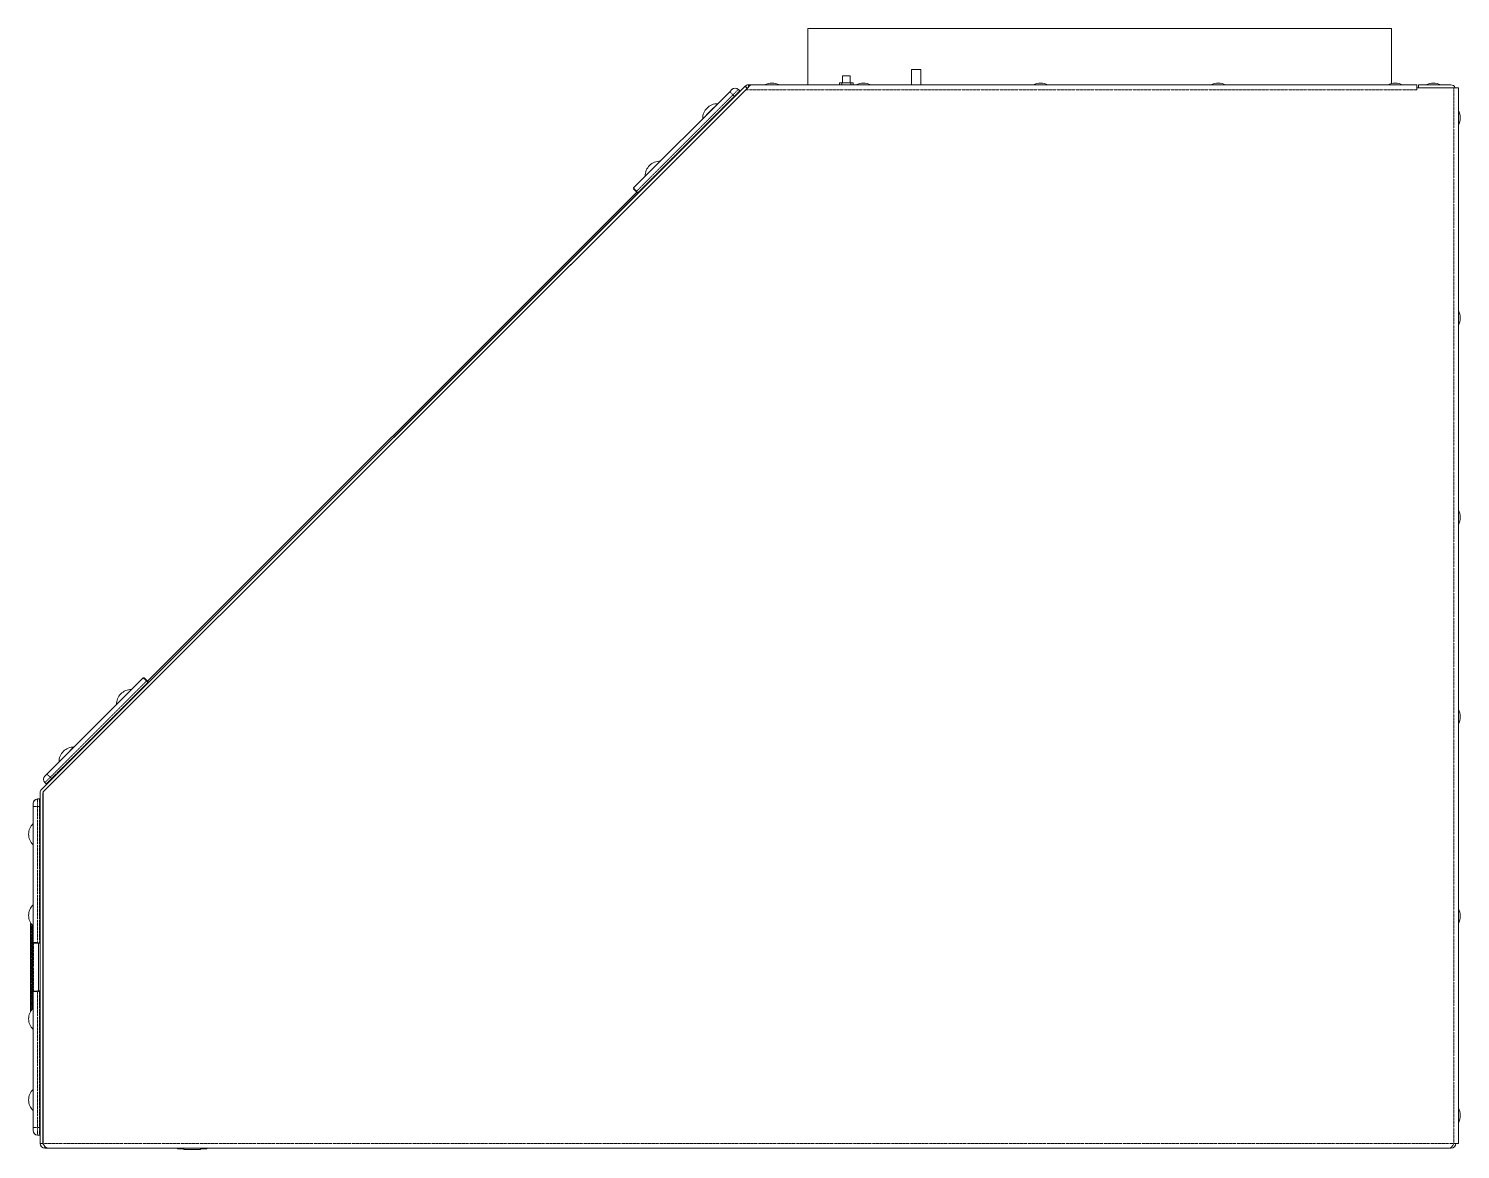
# Model space of a CAD drawing. Header units: millimetres. Extents: x 46989 to 543236, y 252623 to 526638.
# Drawn here: x 259697 to 277140, y 491020 to 504682 of the extents above; entities that cross this region are included whole.
import ezdxf

# ---------------------------------------------------------------- set-up
doc = ezdxf.new("R2010")
doc.units = ezdxf.units.MM
doc.linetypes.add('PHANTOM', pattern=[20, 10, -2, 2, -2, 2, -2])

msp = doc.modelspace()

# ---------------------------------------------------------------- linework, layer by layer
at = {"color": 7, "lineweight": 13, "ltscale": 0.03937}
for p, q in [((276301, 504682), (269191, 504682)), ((269191, 503996), (269191, 504682)), ((276301, 504013), (276301, 504682)), ((259854, 495408), (268425, 503979)), ((259879, 495384), (268449, 503954)), ((268434, 503937), (259879, 495382)), ((268239, 503913), (267067, 502741)), ((268503, 503996), (276611, 503996)), ((277118, 503962), (277118, 491092)), ((268299, 503853), (267125, 502679)), ((261146, 496728), (267106, 502688)), ((261155, 496709), (267125, 502679)), ((261093, 496767), (259921, 495595)), ((261155, 496709), (259981, 495535)), ((259838, 491093), (259838, 495368)), ((259872, 491093), (259872, 495368)), ((259873, 495366), (259873, 491092)), ((259753, 495199), (259753, 493542)), ((259721, 493709), (259721, 492867)), ((259743, 492839), (259743, 493752)), ((259818, 492952), (259818, 493532)), ((259753, 492943), (259753, 491286)), ((277009, 491036), (259925, 491036))]:
    msp.add_line(p, q, dxfattribs=at)
at = {"color": 7, "lineweight": 13, "ltscale": 0.002825}
for p, q in [((269614, 504023), (269614, 504105)), ((269704, 504023), (269704, 504105))]:
    msp.add_line(p, q, dxfattribs=at)
at = {"color": 7, "lineweight": 13, "ltscale": 0.003125}
msp.add_line((269704, 504105), (269614, 504105), dxfattribs=at)
at = {"color": 7, "lineweight": 13, "ltscale": 0.004}
msp.add_line((270451, 504184), (270566, 504184), dxfattribs=at)
at = {"color": 7, "lineweight": 13, "ltscale": 0.006507}
for p, q in [((270451, 503996), (270451, 504184)), ((270566, 503996), (270566, 504184))]:
    msp.add_line(p, q, dxfattribs=at)
at = {"color": 7, "lineweight": 13, "ltscale": 0.001234}
for p, q in [((268264, 503938), (268239, 503913)), ((259921, 495595), (259896, 495570)), ((259753, 495235), (259753, 495199)), ((259753, 491286), (259753, 491250))]:
    msp.add_line(p, q, dxfattribs=at)
at = {"color": 7, "linetype": 'PHANTOM', "lineweight": 13, "ltscale": 0.001889}
for p, q in [((268239, 503913), (268277, 503874)), ((259921, 495595), (259960, 495557)), ((259753, 495199), (259807, 495199)), ((259753, 491286), (259807, 491286))]:
    msp.add_line(p, q, dxfattribs=at)
at = {"color": 7, "lineweight": 13, "ltscale": 5.07833e-05}
msp.add_line((268265, 503939), (268264, 503938), dxfattribs=at)
at = {"color": 7, "linetype": 'PHANTOM', "lineweight": 13, "ltscale": 0.003207}
for p, q in [((268343, 503940), (268277, 503874)), ((259960, 495557), (259895, 495492)), ((259807, 495291), (259807, 495199)), ((259807, 491286), (259807, 491193))]:
    msp.add_line(p, q, dxfattribs=at)
at = {"color": 7, "linetype": 'PHANTOM', "lineweight": 13, "ltscale": 0.003242}
for p, q in [((268360, 503924), (268294, 503858)), ((259976, 495541), (259910, 495475)), ((259830, 495292), (259830, 495199)), ((259830, 491286), (259830, 491192))]:
    msp.add_line(p, q, dxfattribs=at)
at = {"color": 7, "lineweight": 13, "ltscale": 0.002993}
for p, q in [((268360, 503914), (268299, 503853)), ((259981, 495535), (259921, 495474))]:
    msp.add_line(p, q, dxfattribs=at)
at = {"color": 7, "lineweight": 13, "ltscale": 0.000800975}
for p, q in [((268343, 503940), (268360, 503924)), ((268361, 503925), (268344, 503941))]:
    msp.add_line(p, q, dxfattribs=at)
at = {"color": 7, "lineweight": 13, "ltscale": 5.22913e-05}
msp.add_line((268361, 503915), (268360, 503914), dxfattribs=at)
at = {"color": 7, "linetype": 'PHANTOM', "lineweight": 13, "ltscale": 5.22505e-06}
msp.add_line((268361, 503915), (268361, 503915), dxfattribs=at)
at = {"color": 7, "lineweight": 13, "ltscale": 5.13355e-05}
msp.add_line((268426, 503980), (268425, 503979), dxfattribs=at)
at = {"color": 7, "lineweight": 13, "ltscale": 0.0012}
for p, q in [((268449, 503954), (268425, 503979)), ((268450, 503955), (268426, 503980)), ((276611, 503996), (276611, 503962)), ((259872, 491093), (259838, 491093))]:
    msp.add_line(p, q, dxfattribs=at)
at = {"color": 7, "linetype": 'PHANTOM', "lineweight": 13, "ltscale": 0.03937}
for p, q in [((268434, 503937), (276611, 503937)), ((277061, 503962), (277061, 491092)), ((268277, 503874), (267104, 502701)), ((268294, 503858), (267120, 502684)), ((261133, 496730), (259960, 495557)), ((261150, 496714), (259976, 495541)), ((259807, 495199), (259807, 493540)), ((259830, 495199), (259830, 493539)), ((259731, 493728), (259731, 492859)), ((259739, 492857), (259739, 493733)), ((259757, 492949), (259757, 493536)), ((259807, 492945), (259807, 491286)), ((259830, 492946), (259830, 491286)), ((277061, 491092), (259873, 491092))]:
    msp.add_line(p, q, dxfattribs=at)
at = {"color": 7, "lineweight": 13, "ltscale": 5.13143e-05}
msp.add_line((268450, 503955), (268449, 503954), dxfattribs=at)
at = {"color": 7, "lineweight": 13, "ltscale": 0.014707}
msp.add_line((268466, 503996), (268890, 503996), dxfattribs=at)
at = {"color": 7, "lineweight": 13, "ltscale": 0.001012}
msp.add_line((268466, 503967), (268466, 503996), dxfattribs=at)
at = {"color": 7, "lineweight": 13, "ltscale": 3.65361e-05}
msp.add_line((268502, 503996), (268503, 503996), dxfattribs=at)
at = {"color": 7, "lineweight": 13, "ltscale": 0.000263605}
msp.add_line((268897, 503996), (268890, 503996), dxfattribs=at)
at = {"color": 7, "lineweight": 13, "ltscale": 0.000933189}
msp.add_line((268924, 503996), (268897, 503996), dxfattribs=at)
at = {"color": 7, "lineweight": 13, "ltscale": 0.000996147}
msp.add_line((269577, 504023), (269606, 504023), dxfattribs=at)
at = {"color": 7, "lineweight": 13, "ltscale": 0.000935502}
for p, q in [((269577, 504023), (269577, 503996)), ((269606, 504023), (269606, 503996)), ((269712, 504023), (269712, 503996)), ((269741, 504023), (269741, 503996))]:
    msp.add_line(p, q, dxfattribs=at)
at = {"color": 7, "lineweight": 13, "ltscale": 0.00368}
msp.add_line((269606, 504023), (269712, 504023), dxfattribs=at)
at = {"color": 7, "lineweight": 13, "ltscale": 0.000996267}
msp.add_line((269712, 504023), (269741, 504023), dxfattribs=at)
at = {"color": 7, "lineweight": 13, "ltscale": 0.001627}
for p, q in [((269776, 503996), (269823, 503996)), ((271936, 503996), (271983, 503996)), ((274100, 503996), (274146, 503996)), ((276256, 503996), (276303, 503996)), ((276720, 503996), (276767, 503996)), ((277118, 503684), (277118, 503637)), ((277118, 501244), (277118, 501197)), ((277118, 498814), (277118, 498767)), ((277118, 496384), (277118, 496337)), ((277118, 493954), (277118, 493907)), ((277118, 491524), (277118, 491477))]:
    msp.add_line(p, q, dxfattribs=at)
at = {"color": 7, "lineweight": 13, "ltscale": 0.004623}
for p, q in [((269823, 503996), (269956, 503996)), ((271983, 503996), (272116, 503996)), ((274146, 503996), (274280, 503996)), ((276303, 503996), (276436, 503996)), ((276767, 503996), (276900, 503996)), ((277118, 503637), (277118, 503504)), ((277118, 501197), (277118, 501064)), ((277118, 498767), (277118, 498634)), ((277118, 496337), (277118, 496204)), ((277118, 493907), (277118, 493774)), ((277118, 491477), (277118, 491344))]:
    msp.add_line(p, q, dxfattribs=at)
at = {"color": 7, "lineweight": 13, "ltscale": 0.000849987}
msp.add_line((276611, 503937), (276611, 503962), dxfattribs=at)
at = {"color": 7, "lineweight": 13, "ltscale": 0.015625}
msp.add_line((277061, 503962), (276611, 503962), dxfattribs=at)
at = {"color": 7, "lineweight": 13, "ltscale": 0.001182}
msp.add_line((276631, 503996), (276631, 503962), dxfattribs=at)
at = {"color": 7, "lineweight": 13, "ltscale": 0.01365}
msp.add_line((276631, 503996), (277024, 503996), dxfattribs=at)
at = {"color": 7, "lineweight": 13, "ltscale": 0.001975}
for p, q in [((277118, 503962), (277061, 503962)), ((277061, 491092), (277118, 491092))]:
    msp.add_line(p, q, dxfattribs=at)
at = {"color": 7, "lineweight": 13, "ltscale": 0.00449}
for p, q in [((268000, 503675), (268092, 503767)), ((267909, 503584), (268000, 503675)), ((267301, 502976), (267392, 503067)), ((260858, 496533), (260950, 496625)), ((260767, 496442), (260858, 496533)), ((260159, 495834), (260250, 495925)), ((260067, 495742), (260159, 495834)), ((259752, 494862), (259752, 494992)), ((259752, 494733), (259752, 494862)), ((259752, 493872), (259752, 494002)), ((259752, 493743), (259752, 493872)), ((259752, 492612), (259752, 492742)), ((259752, 492483), (259752, 492612)), ((259752, 491622), (259752, 491752)), ((259752, 491493), (259752, 491622))]:
    msp.add_line(p, q, dxfattribs=at)
at = {"color": 7, "lineweight": 13, "ltscale": 3.09755e-05}
for p, q in [((268092, 503767), (268092, 503766)), ((268092, 503766), (268092, 503767)), ((267392, 503067), (267392, 503066)), ((267392, 503066), (267392, 503067)), ((260250, 495925), (260250, 495924)), ((260250, 495924), (260250, 495925))]:
    msp.add_line(p, q, dxfattribs=at)
at = {"color": 7, "linetype": 'PHANTOM', "lineweight": 13, "ltscale": 4.51761e-05}
for p, q in [((268249, 503754), (268250, 503753)), ((267549, 503054), (267550, 503053)), ((260080, 495585), (260081, 495584))]:
    msp.add_line(p, q, dxfattribs=at)
at = {"color": 7, "linetype": 'PHANTOM', "lineweight": 13, "ltscale": 0.000800256}
msp.add_line((268277, 503874), (268294, 503858), dxfattribs=at)
at = {"color": 7, "linetype": 'PHANTOM', "lineweight": 13, "ltscale": 0.000260947}
for p, q in [((268299, 503853), (268294, 503858)), ((261155, 496709), (261150, 496714)), ((259981, 495535), (259976, 495541))]:
    msp.add_line(p, q, dxfattribs=at)
at = {"color": 7, "lineweight": 13, "ltscale": 3.20284e-05}
for p, q in [((267910, 503584), (267909, 503584)), ((267909, 503584), (267910, 503584))]:
    msp.add_line(p, q, dxfattribs=at)
at = {"color": 7, "linetype": 'PHANTOM', "lineweight": 13, "ltscale": 4.51974e-05}
for p, q in [((267922, 503427), (267923, 503426)), ((267222, 502727), (267223, 502726))]:
    msp.add_line(p, q, dxfattribs=at)
at = {"color": 7, "lineweight": 13, "ltscale": 0.004489}
msp.add_line((267209, 502884), (267301, 502976), dxfattribs=at)
at = {"color": 7, "lineweight": 13, "ltscale": 3.19086e-05}
for p, q in [((267210, 502884), (267209, 502884)), ((267209, 502884), (267210, 502884)), ((260768, 496442), (260767, 496442)), ((260767, 496442), (260768, 496442))]:
    msp.add_line(p, q, dxfattribs=at)
at = {"color": 7, "linetype": 'PHANTOM', "lineweight": 13, "ltscale": 0.00189}
for p, q in [((267104, 502701), (267067, 502741)), ((261133, 496730), (261093, 496767)), ((259807, 493540), (259753, 493542)), ((259807, 492945), (259753, 492943))]:
    msp.add_line(p, q, dxfattribs=at)
at = {"color": 7, "lineweight": 13, "ltscale": 0.001651}
for p, q in [((267099, 502696), (267067, 502731)), ((261138, 496735), (261103, 496767)), ((259807, 493533), (259760, 493535)), ((259807, 492952), (259760, 492950))]:
    msp.add_line(p, q, dxfattribs=at)
at = {"color": 7, "lineweight": 13, "ltscale": 0.000800998}
for p, q in [((267115, 502679), (267099, 502696)), ((259895, 495492), (259910, 495475))]:
    msp.add_line(p, q, dxfattribs=at)
at = {"color": 7, "linetype": 'PHANTOM', "lineweight": 13, "ltscale": 0.000800998}
msp.add_line((267120, 502684), (267104, 502701), dxfattribs=at)
at = {"color": 7, "linetype": 'PHANTOM', "lineweight": 13, "ltscale": 0.000260862}
msp.add_line((267125, 502679), (267120, 502684), dxfattribs=at)
at = {"color": 7, "lineweight": 13, "ltscale": 3.09605e-05}
for p, q in [((260950, 496625), (260950, 496624)), ((260950, 496624), (260950, 496625))]:
    msp.add_line(p, q, dxfattribs=at)
at = {"color": 7, "linetype": 'PHANTOM', "lineweight": 13, "ltscale": 4.51018e-05}
for p, q in [((261106, 496611), (261107, 496610)), ((260779, 496284), (260780, 496283))]:
    msp.add_line(p, q, dxfattribs=at)
at = {"color": 7, "linetype": 'PHANTOM', "lineweight": 13, "ltscale": 0.000800975}
msp.add_line((261150, 496714), (261133, 496730), dxfattribs=at)
at = {"color": 7, "linetype": 'PHANTOM', "lineweight": 13, "ltscale": 1.69272e-05}
msp.add_line((261137, 496736), (261136, 496736), dxfattribs=at)
at = {"color": 7, "lineweight": 13, "ltscale": 0.000800986}
msp.add_line((261155, 496719), (261138, 496735), dxfattribs=at)
at = {"color": 7, "linetype": 'PHANTOM', "lineweight": 13, "ltscale": 4.51867e-05}
msp.add_line((260407, 495912), (260408, 495911), dxfattribs=at)
at = {"color": 7, "lineweight": 13, "ltscale": 3.19095e-05}
for p, q in [((260068, 495742), (260067, 495742)), ((260067, 495742), (260068, 495742))]:
    msp.add_line(p, q, dxfattribs=at)
at = {"color": 7, "linetype": 'PHANTOM', "lineweight": 13, "ltscale": 0.000800267}
msp.add_line((259960, 495557), (259976, 495541), dxfattribs=at)
at = {"color": 7, "lineweight": 13, "ltscale": 0.000800947}
for p, q in [((259830, 495293), (259807, 495292)), ((259830, 493532), (259807, 493533))]:
    msp.add_line(p, q, dxfattribs=at)
at = {"color": 7, "lineweight": 13, "ltscale": 0.000800948}
for p, q in [((259807, 495291), (259830, 495292)), ((259830, 492953), (259807, 492952)), ((259807, 491193), (259830, 491192))]:
    msp.add_line(p, q, dxfattribs=at)
at = {"color": 7, "linetype": 'PHANTOM', "lineweight": 13, "ltscale": 0.000800185}
for p, q in [((259807, 495199), (259830, 495199)), ((259807, 491286), (259830, 491286))]:
    msp.add_line(p, q, dxfattribs=at)
at = {"color": 7, "linetype": 'PHANTOM', "lineweight": 13, "ltscale": 0.000260961}
for p, q in [((259838, 495199), (259830, 495199)), ((259838, 493539), (259830, 493539)), ((259838, 492946), (259830, 492946)), ((259838, 491286), (259830, 491286))]:
    msp.add_line(p, q, dxfattribs=at)
at = {"color": 7, "linetype": 'PHANTOM', "lineweight": 13, "ltscale": 7.08873e-06}
for p, q in [((259872, 495094), (259873, 495094)), ((259872, 494631), (259873, 494631)), ((259872, 494104), (259873, 494104)), ((259872, 493641), (259873, 493641)), ((259872, 492844), (259873, 492844)), ((259872, 492381), (259873, 492381)), ((259872, 491854), (259873, 491854)), ((259872, 491391), (259873, 491391))]:
    msp.add_line(p, q, dxfattribs=at)
at = {"color": 7, "lineweight": 13, "ltscale": 3.19298e-05}
for p, q in [((259752, 494992), (259753, 494991)), ((259753, 494991), (259752, 494992)), ((259752, 494733), (259753, 494734))]:
    msp.add_line(p, q, dxfattribs=at)
at = {"color": 7, "lineweight": 13, "ltscale": 3.19396e-05}
for p, q in [((259752, 494002), (259753, 494001)), ((259753, 494001), (259752, 494002))]:
    msp.add_line(p, q, dxfattribs=at)
at = {"color": 7, "lineweight": 13, "ltscale": 0.000420097}
msp.add_line((259721, 493760), (259721, 493748), dxfattribs=at)
at = {"color": 7, "lineweight": 13, "ltscale": 0.001347}
msp.add_line((259721, 493748), (259721, 493709), dxfattribs=at)
at = {"color": 7, "linetype": 'PHANTOM', "lineweight": 13, "ltscale": 9.94675e-05}
msp.add_line((259731, 493768), (259731, 493765), dxfattribs=at)
at = {"color": 7, "linetype": 'PHANTOM', "lineweight": 13, "ltscale": 6.00521e-05}
msp.add_line((259731, 493765), (259732, 493766), dxfattribs=at)
at = {"color": 7, "linetype": 'PHANTOM', "lineweight": 13, "ltscale": 0.001282}
msp.add_line((259731, 493765), (259731, 493728), dxfattribs=at)
at = {"color": 7, "lineweight": 13, "ltscale": 0.000321386}
msp.add_line((259739, 493733), (259731, 493728), dxfattribs=at)
at = {"color": 7, "linetype": 'PHANTOM', "lineweight": 13, "ltscale": 0.000857105}
msp.add_line((259739, 493758), (259739, 493733), dxfattribs=at)
at = {"color": 7, "lineweight": 13, "ltscale": 3.19495e-05}
for p, q in [((259752, 493743), (259753, 493744)), ((259752, 492483), (259753, 492484))]:
    msp.add_line(p, q, dxfattribs=at)
at = {"color": 7, "linetype": 'PHANTOM', "lineweight": 13, "ltscale": 0.000800947}
msp.add_line((259830, 493539), (259807, 493540), dxfattribs=at)
at = {"color": 7, "linetype": 'PHANTOM', "lineweight": 13, "ltscale": 1.61099e-05}
msp.add_line((259806, 492952), (259805, 492952), dxfattribs=at)
at = {"color": 7, "linetype": 'PHANTOM', "lineweight": 13, "ltscale": 0.000800948}
msp.add_line((259830, 492946), (259807, 492945), dxfattribs=at)
at = {"color": 7, "lineweight": 13, "ltscale": 0.005738}
msp.add_line((259721, 492867), (259721, 492702), dxfattribs=at)
at = {"color": 7, "lineweight": 13, "ltscale": 0.000274098}
msp.add_line((259739, 492857), (259731, 492859), dxfattribs=at)
at = {"color": 7, "linetype": 'PHANTOM', "lineweight": 13, "ltscale": 0.004934}
msp.add_line((259731, 492859), (259731, 492717), dxfattribs=at)
at = {"color": 7, "linetype": 'PHANTOM', "lineweight": 13, "ltscale": 0.004515}
msp.add_line((259739, 492727), (259739, 492857), dxfattribs=at)
at = {"color": 7, "lineweight": 13, "ltscale": 0.0037}
msp.add_line((259743, 492733), (259743, 492839), dxfattribs=at)
at = {"color": 7, "lineweight": 13, "ltscale": 3.19446e-05}
for p, q in [((259752, 492742), (259753, 492741)), ((259753, 492741), (259752, 492742))]:
    msp.add_line(p, q, dxfattribs=at)
at = {"color": 7, "lineweight": 13, "ltscale": 3.19347e-05}
for p, q in [((259752, 491752), (259753, 491751)), ((259753, 491751), (259752, 491752))]:
    msp.add_line(p, q, dxfattribs=at)
at = {"color": 7, "lineweight": 13, "ltscale": 3.19322e-05}
msp.add_line((259752, 491493), (259753, 491494), dxfattribs=at)
at = {"color": 7, "lineweight": 13, "ltscale": 0.000730285}
msp.add_line((259895, 491057), (259895, 491036), dxfattribs=at)
at = {"color": 7, "lineweight": 13, "ltscale": 0.000859779}
msp.add_line((259919, 491036), (259895, 491036), dxfattribs=at)
at = {"color": 7, "lineweight": 13, "ltscale": 0.000318783}
for p, q in [((261510, 491036), (261510, 491026)), ((261582, 491036), (261582, 491026)), ((261870, 491036), (261870, 491026))]:
    msp.add_line(p, q, dxfattribs=at)
at = {"color": 7, "lineweight": 13, "ltscale": 0.0025}
for p, q in [((261510, 491026), (261582, 491026)), ((261798, 491026), (261870, 491026))]:
    msp.add_line(p, q, dxfattribs=at)
at = {"color": 7, "lineweight": 13, "ltscale": 0.000550672}
for p, q in [((261589, 491036), (261589, 491020)), ((261792, 491036), (261792, 491020))]:
    msp.add_line(p, q, dxfattribs=at)
at = {"color": 7, "lineweight": 13, "ltscale": 0.001829}
msp.add_line((261589, 491020), (261642, 491020), dxfattribs=at)
at = {"color": 7, "lineweight": 13, "ltscale": 0.005196}
msp.add_line((261642, 491020), (261792, 491020), dxfattribs=at)
at = {"color": 7, "lineweight": 13, "ltscale": 0.000318801}
msp.add_line((261798, 491026), (261798, 491036), dxfattribs=at)
at = {"color": 7, "lineweight": 13, "ltscale": 0.000450074}
msp.add_line((277014, 491036), (277027, 491036), dxfattribs=at)
at = {"color": 7, "lineweight": 13, "ltscale": 0.000251796}
msp.add_line((277027, 491043), (277027, 491036), dxfattribs=at)
at = {"color": 7, "lineweight": 13, "ltscale": 0.03937}
for points in [[(268434, 503937), (268455, 503957), (268465, 503966)], [(268465, 503966), (268477, 503981), (268483, 503987), (268492, 503994), (268497, 503996), (268503, 503996)], [(259731, 492859), (259724, 492862), (259722, 492864), (259721, 492867)], [(259739, 492857), (259742, 492856), (259743, 492855), (259743, 492854), (259743, 492853)], [(259753, 492832), (259746, 492835), (259744, 492837), (259743, 492839)], [(259873, 491092), (259888, 491067), (259896, 491055), (259903, 491047), (259910, 491041), (259917, 491037), (259925, 491036)], [(277061, 491092), (277046, 491067), (277037, 491055), (277031, 491047), (277024, 491041), (277017, 491037), (277009, 491036)]]:
    msp.add_lwpolyline(points, dxfattribs=at)
for centre, radius, start, end in [((268304, 503898), 56.9, 47.5, 135), ((268305, 503899), 56.9, 47.5, 135), ((268355, 503919), 7.2, 315, 47.5), ((268356, 503920), 7.2, 315, 47.5), ((268466, 503939), 56.9, 90, 135), ((268466, 503939), 22.3, 108.1652, 135), ((268754, 503820), 198, 90, 116.9915), ((268754, 503820), 198, 63.0085, 90), ((269866, 503820), 198, 90, 116.9915), ((269866, 503820), 198, 63.0085, 90), ((272026, 503820), 198, 90, 116.9915), ((272026, 503820), 198, 63.0085, 90), ((274190, 503820), 198, 90, 116.9915), ((274190, 503820), 198, 63.0085, 90), ((276346, 503820), 198, 90, 116.9915), ((276346, 503820), 198, 63.0085, 90), ((276810, 503819), 198, 90, 116.9915), ((276810, 503819), 198, 63.0085, 90), ((277024, 503937), 59, 25.0607, 90), ((268089, 503587), 180, 89.0977, 180.9024), ((268089, 503587), 180, 89.0977, 135), ((268302, 503797), 7.2, 135, 169.981), ((276941, 503594), 198, 360, 26.9915), ((276941, 503594), 198, 333.0085, 0), ((267878, 503373), 7.2, 100.0191, 135.0001), ((267389, 502887), 180, 89.0977, 180.9024), ((267389, 502887), 180, 89.0977, 135), ((267603, 503098), 7.2, 135, 169.9806), ((267072, 502736), 7.2, 135, 222.5), ((267120, 502684), 7.2, 222.5, 315), ((267179, 502674), 7.2, 100.0195, 135.0001), ((276941, 501154), 198, 360, 26.9915), ((276941, 501154), 198, 333.0085, 0), ((276941, 498724), 198, 360, 26.9915), ((276941, 498724), 198, 333.0085, 0), ((261098, 496762), 7.2, 47.5, 135), ((260947, 496445), 180, 89.0977, 180.9024), ((260947, 496445), 180, 89.0977, 135), ((261160, 496654), 7.2, 135, 169.9806), ((261160, 496655), 7.2, 135, 169.9802), ((261150, 496714), 7.2, 315, 47.5), ((260736, 496230), 7.2, 100.0195, 135), ((276941, 496294), 198, 360, 26.9915), ((276941, 496294), 198, 333.0085, 0), ((260248, 495745), 180, 89.0977, 180.9024), ((260248, 495745), 180, 89.0977, 135), ((260461, 495956), 7.2, 135, 169.981), ((259936, 495530), 56.9, 135, 222.5), ((260037, 495532), 7.2, 100.0191, 135), ((259895, 495368), 56.9, 135, 180), ((259895, 495368), 22.3, 135, 180), ((259895, 495366), 22.3, 135, 180), ((259915, 495479), 7.2, 222.5, 315), ((259810, 495235), 56.9, 92.5, 178.7956), ((259810, 495235), 56.9, 92.5, 180), ((259831, 495286), 7.2, 2.7303, 92.5), ((259831, 495285), 7.2, 0, 92.5), ((259880, 495162), 7.2, 180, 194.0412), ((259877, 494862), 180, 134.0976, 225.9024), ((259880, 494563), 7.2, 165.9588, 180), ((259880, 494172), 7.2, 180, 194.0635), ((259877, 493872), 180, 134.0976, 225.9024), ((276941, 493864), 198, 360, 26.9915), ((276941, 493864), 198, 333.0085, 0), ((259746, 493760), 25.2, 143.66, 180.1785), ((259744, 493709), 23, 125, 180), ((259732, 493743), 11.5, 305, 0), ((259760, 493542), 7.2, 180, 267.5), ((259831, 493539), 7.2, 267.5, 0), ((259880, 493573), 7.2, 165.9365, 180), ((259760, 492943), 7.2, 92.5, 180), ((259831, 492946), 7.2, 0, 92.5), ((259880, 492912), 7.2, 180, 194.0635), ((259877, 492612), 180, 134.0976, 225.9024), ((259880, 492313), 7.2, 165.9365, 180), ((259880, 491922), 7.2, 180, 194.0412), ((259877, 491622), 180, 134.0976, 225.9024), ((276941, 491434), 198, 360, 26.9915), ((276941, 491434), 198, 333.0085, 0), ((259810, 491250), 56.9, 180, 267.5), ((259831, 491200), 7.2, 267.5, 0), ((259880, 491323), 7.2, 165.9588, 180), ((259895, 491093), 56.9, 180, 270), ((259895, 491093), 22.3, 180, 240.5672), ((259925, 491056), 20.1, 254.5617, 269.8623), ((277027, 491093), 56.9, 270, 359.4439)]:
    msp.add_arc(centre, radius, start, end, dxfattribs=at)
at = {"color": 7, "linetype": 'PHANTOM', "lineweight": 13, "ltscale": 0.03937}
msp.add_arc((259744, 493760), 23.1, 140.8393, 180.0367, dxfattribs=at)
for centre, major_axis, ratio, start_param, end_param in [((268339, 503935), (4.87, 5.31), 0.043578, 0, 0.653136), ((268356, 503920), (4.87, 5.31), 0.043578, 0, 0.653104), ((267104, 502701), (5.31, 4.86), 0.043578, 1.572699, 3.141593), ((267120, 502684), (5.31, 4.86), 0.043578, 1.572699, 3.141593), ((261133, 496730), (-4.87, -5.31), 0.043578, 3.141593, 4.710486), ((261150, 496714), (-4.87, -5.31), 0.043578, 3.141593, 4.710486), ((259808, 495285), (-0.31, 7.19), 0.043578, 0, 0.457642), ((259831, 495286), (-0.31, 7.19), 0.043578, 6.283185, 6.740798), ((259744, 493748), (-23, 0), 0.899888, 5.323254, 6.283185), ((259808, 493540), (0.31, 7.19), 0.043578, 1.572699, 3.141593), ((259831, 493539), (0.31, 7.19), 0.043578, 1.572699, 3.141593), ((259808, 492945), (0.31, -7.19), 0.043578, 3.141593, 4.710486), ((259831, 492946), (0.31, -7.19), 0.043578, 3.141593, 4.710486)]:
    msp.add_ellipse(centre, major_axis=major_axis, ratio=ratio, start_param=start_param, end_param=end_param, dxfattribs=at)

doc.saveas('drawing.dxf')
